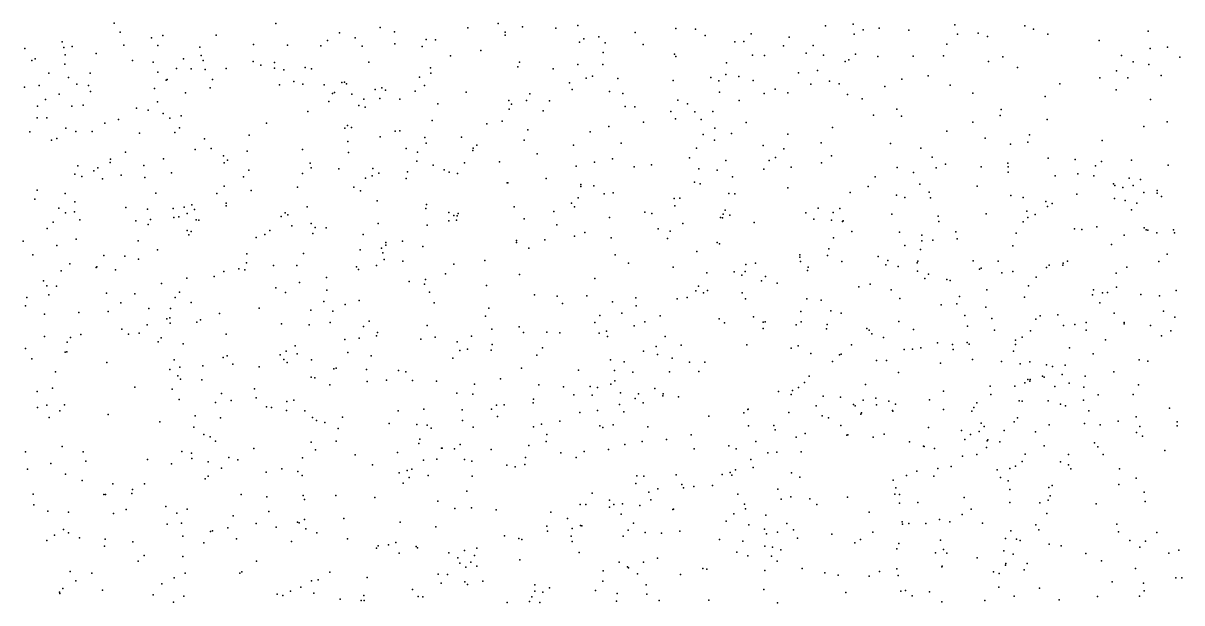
# Model space of a CAD drawing. Extents: x 2 to 99999, y 0 to 49999.
# Drawn here: x 50028 to 62494, y 18764 to 25000 of the extents above; entities that cross this region are included whole.
import ezdxf

# ---------------------------------------------------------------- set-up
doc = ezdxf.new("R2010")
doc.units = 0
doc.header["$MEASUREMENT"] = 0
doc.layers.add('points', color=50, linetype='Continuous')

msp = doc.modelspace()

# ---------------------------------------------------------------- linework, layer by layer
at = {"layer": 'points', "color": 3}
for p in [(51006, 25000, 9), (52746, 24995, 36), (53868, 24953, 82), (54812, 24950, 58), (55139, 24996, 47), (55399, 24962, 88), (55758, 24945, 84), (55997, 24974, 34), (57051, 24942, 17), (57263, 24937, 25), (58660, 24973, 1), (58959, 24990, 82), (59238, 24945, 80), (60050, 24982, 40), (60805, 24972, 84), (60898, 24934, 29), (51070, 24902, 85), (51407, 24843, 6), (51529, 24869, 80), (52103, 24871, 59), (53301, 24815, 71), (53432, 24895, 26), (53601, 24843, 58), (54023, 24906, 23), (54365, 24824, 44), (54463, 24822, 31), (55215, 24902, 36), (55215, 24872, 24), (56061, 24830, 95), (56221, 24854, 43), (56614, 24901, 44), (57367, 24867, 29), (57862, 24886, 68), (58268, 24851, 49), (58970, 24880, 67), (59066, 24929, 90), (59556, 24926, 73), (60080, 24880, 12), (60302, 24892, 21), (60402, 24858, 81), (61051, 24881, 17), (61605, 24814, 65), (62131, 24915, 34), (50047, 24727, 5), (50447, 24800, 7), (50464, 24740, 2), (50556, 24750, 63), (51110, 24764, 21), (51476, 24758, 78), (51929, 24743, 3), (52507, 24771, 17), (52872, 24765, 68), (53231, 24756, 46), (53675, 24754, 88), (54026, 24776, 48), (54319, 24749, 85), (54953, 24705, 8), (56014, 24797, 68), (56269, 24686, 7), (56291, 24788, 61), (56700, 24771, 53), (57683, 24800, 78), (57782, 24801, 48), (58209, 24756, 23), (58529, 24759, 6), (59967, 24775, 47), (62152, 24729, 68), (62341, 24741, 64), (50120, 24600, 40), (50155, 24615, 7), (50476, 24560, 73), (50479, 24661, 90), (50813, 24674, 46), (51204, 24598, 68), (51425, 24579, 39), (51751, 24617, 84), (51942, 24653, 47), (51964, 24598, 72), (52503, 24587, 99), (52732, 24576, 95), (53745, 24580, 83), (54627, 24648, 67), (55367, 24580, 27), (57037, 24665, 71), (57049, 24643, 32), (57595, 24574, 32), (57874, 24657, 75), (58003, 24653, 15), (58453, 24676, 23), (58640, 24657, 42), (58871, 24588, 27), (58911, 24607, 16), (58981, 24665, 76), (59222, 24640, 76), (59603, 24646, 86), (59931, 24647, 33), (60412, 24587, 4), (60568, 24637, 1), (61844, 24651, 19), (61970, 24584, 73), (62472, 24636, 73), (50305, 24462, 41), (50747, 24461, 42), (51478, 24473, 56), (51678, 24513, 85), (51835, 24508, 24), (51985, 24503, 55), (52210, 24512, 70), (52586, 24549, 42), (52731, 24515, 97), (52831, 24499, 67), (53062, 24523, 85), (53130, 24509, 87), (54411, 24520, 37), (54415, 24463, 14), (55349, 24531, 48), (55729, 24508, 22), (55995, 24557, 85), (56264, 24556, 39), (57587, 24449, 65), (58368, 24467, 96), (58575, 24492, 27), (60725, 24524, 5), (61790, 24488, 16), (62137, 24555, 94), (62270, 24437, 57), (50042, 24311, 89), (50200, 24331, 69), (50515, 24417, 59), (50605, 24342, 95), (50732, 24329, 64), (51567, 24388, 37), (51576, 24395, 34), (52064, 24394, 83), (52786, 24338, 0), (52939, 24371, 8), (53035, 24342, 27), (53266, 24337, 39), (53458, 24362, 32), (53484, 24365, 44), (53506, 24348, 51), (54291, 24420, 55), (54346, 24331, 56), (55906, 24358, 0), (56084, 24410, 58), (56152, 24430, 23), (56425, 24405, 1), (57022, 24382, 45), (57427, 24416, 97), (57511, 24380, 43), (57727, 24426, 11), (57882, 24382, 92), (58502, 24345, 20), (58703, 24376, 48), (58807, 24347, 17), (59297, 24319, 13), (59483, 24398, 5), (59766, 24432, 61), (60003, 24333, 35), (61182, 24349, 70), (61612, 24411, 40), (61913, 24413, 99), (50415, 24237, 33), (50752, 24265, 28), (51439, 24298, 82), (51775, 24250, 95), (52040, 24306, 24), (53356, 24244, 77), (53376, 24253, 8), (53564, 24236, 52), (53814, 24287, 30), (53864, 24191, 32), (53887, 24304, 31), (53926, 24280, 3), (54246, 24270, 95), (54795, 24256, 42), (55479, 24241, 52), (55933, 24285, 90), (56335, 24265, 23), (56478, 24245, 40), (57518, 24256, 29), (58001, 24242, 97), (58118, 24291, 46), (58255, 24250, 93), (58896, 24233, 52), (59053, 24186, 99), (60246, 24248, 47), (61022, 24212, 27), (61789, 24282, 78), (50181, 24106, 35), (50267, 24179, 45), (50550, 24108, 52), (50672, 24117, 27), (51246, 24084, 95), (51374, 24065, 13), (51474, 24152, 71), (53315, 24157, 17), (53638, 24113, 11), (53693, 24183, 7), (53707, 24097, 73), (54079, 24181, 26), (54490, 24131, 10), (55253, 24167, 37), (55255, 24075, 9), (55281, 24130, 2), (55444, 24169, 83), (55690, 24165, 5), (56505, 24102, 88), (56609, 24099, 64), (57071, 24172, 36), (57174, 24133, 49), (57732, 24168, 77), (59427, 24074, 42), (60550, 24072, 4), (62155, 24178, 11), (50180, 23981, 11), (50281, 23983, 6), (51053, 23965, 85), (51535, 24029, 87), (51604, 23977, 20), (51728, 24002, 97), (53090, 24049, 62), (54427, 23953, 2), (55181, 23947, 4), (55622, 24058, 58), (56995, 24048, 100), (57045, 23972, 15), (57255, 24047, 74), (57322, 23963, 75), (57449, 24049, 7), (59177, 24009, 65), (59477, 24000, 73), (60246, 23936, 22), (60540, 24007, 51), (61046, 23962, 100), (62337, 23940, 51), (50099, 23830, 37), (50488, 23870, 8), (50596, 23833, 90), (50771, 23835, 14), (50908, 23926, 16), (51279, 23815, 22), (51658, 23825, 49), (51711, 23875, 86), (52644, 23924, 1), (53487, 23871, 47), (53516, 23899, 52), (53559, 23876, 100), (54029, 23837, 29), (54081, 23842, 93), (55017, 23918, 10), (55458, 23854, 59), (56127, 23832, 73), (56330, 23888, 30), (56703, 23934, 55), (57469, 23872, 6), (57648, 23812, 36), (57808, 23930, 83), (58737, 23878, 69), (59967, 23839, 17), (62084, 23890, 90), (50331, 23742, 57), (50391, 23760, 75), (51979, 23754, 79), (52459, 23795, 30), (53520, 23727, 54), (53870, 23779, 26), (54351, 23769, 9), (54365, 23708, 24), (54742, 23773, 47), (54909, 23687, 9), (55418, 23741, 54), (55948, 23686, 99), (56463, 23708, 56), (57343, 23802, 41), (57466, 23740, 29), (58255, 23806, 16), (58615, 23713, 83), (59358, 23707, 91), (60379, 23763, 39), (60651, 23699, 92), (60837, 23720, 2), (60856, 23797, 7), (61636, 23736, 93), (51127, 23614, 86), (51880, 23640, 32), (52051, 23653, 13), (52183, 23574, 82), (52437, 23624, 93), (53032, 23640, 50), (53528, 23607, 72), (54149, 23652, 85), (54269, 23611, 30), (54865, 23631, 84), (54869, 23657, 30), (55559, 23594, 52), (57272, 23656, 19), (57989, 23685, 56), (58212, 23649, 42), (58725, 23574, 13), (59685, 23656, 14), (50615, 23467, 62), (50831, 23443, 2), (50962, 23500, 21), (50969, 23538, 79), (51327, 23468, 49), (51538, 23540, 55), (52190, 23499, 48), (52226, 23528, 33), (53115, 23495, 75), (53127, 23442, 77), (53790, 23438, 31), (54262, 23515, 38), (54438, 23471, 47), (54776, 23499, 67), (55152, 23510, 37), (55977, 23463, 37), (56173, 23506, 12), (56370, 23539, 49), (56601, 23453, 5), (56787, 23477, 83), (57197, 23552, 54), (57586, 23522, 86), (58054, 23523, 67), (58121, 23554, 63), (58289, 23452, 30), (58617, 23497, 77), (59430, 23447, 29), (59806, 23558, 84), (59849, 23442, 28), (59952, 23482, 80), (60334, 23456, 68), (60622, 23494, 77), (60626, 23456, 34), (61055, 23548, 100), (61347, 23534, 73), (61566, 23464, 61), (61631, 23512, 21), (61953, 23527, 81), (62347, 23474, 7), (50584, 23377, 12), (50658, 23351, 93), (50789, 23412, 30), (50881, 23324, 88), (51082, 23366, 1), (51337, 23339, 24), (51622, 23391, 64), (52398, 23347, 10), (52456, 23419, 99), (53032, 23384, 34), (53425, 23432, 46), (53710, 23331, 14), (53783, 23358, 15), (53855, 23385, 16), (54150, 23328, 8), (54163, 23402, 66), (54557, 23421, 63), (54610, 23398, 68), (54701, 23383, 60), (55655, 23329, 42), (57298, 23432, 91), (57495, 23419, 87), (57659, 23347, 26), (57996, 23430, 57), (59193, 23347, 34), (59608, 23394, 99), (60624, 23398, 35), (61130, 23356, 79), (61375, 23379, 62), (61547, 23359, 6), (61926, 23333, 75), (62050, 23317, 90), (50179, 23204, 100), (52191, 23245, 1), (52479, 23201, 99), (52978, 23234, 8), (53587, 23237, 30), (53658, 23197, 85), (55236, 23283, 71), (55244, 23281, 58), (56026, 23242, 29), (56027, 23263, 42), (56166, 23250, 9), (57252, 23289, 33), (57310, 23270, 3), (58254, 23227, 89), (59119, 23242, 92), (59676, 23267, 46), (60293, 23247, 12), (61760, 23271, 43), (61774, 23252, 44), (61860, 23232, 74), (61971, 23252, 15), (62227, 23201, 74), (50154, 23108, 9), (50478, 23168, 95), (50584, 23078, 74), (51454, 23170, 46), (52110, 23167, 76), (52212, 23064, 78), (53838, 23090, 60), (55927, 23063, 63), (56000, 23120, 96), (56280, 23165, 45), (56377, 23175, 18), (57031, 23114, 63), (57094, 23117, 15), (57619, 23167, 92), (57683, 23165, 38), (58925, 23178, 90), (59424, 23151, 27), (59512, 23125, 4), (59775, 23181, 26), (59788, 23121, 35), (60655, 23147, 36), (60785, 23123, 25), (61030, 23080, 65), (61363, 23161, 85), (61768, 23114, 64), (61884, 23094, 24), (62010, 23064, 15), (62085, 23179, 97), (62229, 23172, 1), (62276, 23134, 65), (50411, 23011, 27), (50483, 22961, 33), (50580, 22969, 92), (51131, 23017, 55), (51367, 23000, 59), (51642, 23007, 92), (51759, 23021, 48), (51793, 22954, 48), (51841, 23047, 87), (51870, 22997, 43), (52210, 23034, 19), (52847, 22960, 50), (53082, 23024, 42), (54359, 23005, 68), (54366, 23051, 46), (54607, 22962, 97), (54708, 22951, 100), (55310, 23024, 85), (55736, 22974, 97), (55961, 23024, 24), (56715, 22966, 29), (56792, 22951, 79), (57040, 23035, 24), (57560, 22947, 40), (57581, 22987, 40), (58448, 22961, 15), (58582, 23009, 23), (58743, 22965, 37), (58815, 23006, 14), (59372, 22946, 59), (60388, 22950, 36), (60827, 22976, 85), (60915, 22941, 64), (61049, 23027, 57), (61097, 23059, 6), (61951, 22991, 30), (50352, 22860, 48), (50636, 22885, 53), (51239, 22872, 98), (51371, 22834, 37), (51397, 22888, 30), (51650, 22911, 11), (51704, 22918, 56), (51888, 22884, 15), (51919, 22879, 47), (52803, 22922, 94), (52877, 22937, 40), (52920, 22821, 43), (53126, 22844, 13), (53848, 22846, 99), (54375, 22827, 8), (54609, 22872, 9), (54663, 22930, 83), (54691, 22879, 35), (54698, 22928, 95), (55418, 22896, 93), (55769, 22829, 95), (56337, 22911, 49), (57125, 22845, 91), (57531, 22909, 11), (57553, 22906, 60), (57631, 22933, 21), (57893, 22857, 25), (58536, 22893, 40), (58725, 22881, 49), (58843, 22865, 99), (58851, 22872, 64), (59871, 22924, 6), (59878, 22866, 34), (60787, 22864, 11), (60838, 22908, 39), (50287, 22790, 82), (51791, 22769, 43), (51810, 22724, 40), (51834, 22760, 65), (52535, 22694, 18), (52627, 22728, 99), (52682, 22770, 99), (53143, 22738, 11), (53170, 22803, 63), (53287, 22798, 96), (53685, 22725, 5), (55958, 22710, 84), (56072, 22748, 74), (56355, 22689, 53), (56859, 22787, 68), (56988, 22761, 14), (58745, 22691, 63), (58945, 22758, 75), (59457, 22750, 95), (59697, 22718, 4), (60061, 22756, 57), (60711, 22741, 90), (61338, 22788, 21), (61418, 22782, 53), (61579, 22809, 54), (61873, 22719, 71), (62089, 22797, 59), (62110, 22778, 75), (62129, 22774, 58), (62225, 22743, 10), (62404, 22777, 23), (62414, 22743, 71), (50028, 22655, 16), (50390, 22608, 3), (50599, 22678, 95), (51266, 22659, 95), (53883, 22580, 28), (53928, 22639, 65), (53929, 22612, 30), (54108, 22656, 37), (54326, 22598, 34), (55335, 22641, 13), (55336, 22661, 76), (55469, 22578, 94), (55639, 22670, 24), (56961, 22685, 30), (57493, 22639, 5), (57518, 22627, 13), (58695, 22573, 34), (59512, 22609, 20), (59683, 22566, 96), (59697, 22658, 79), (59816, 22665, 31), (60076, 22681, 83), (60676, 22603, 25), (61736, 22618, 34), (50130, 22507, 71), (50896, 22502, 92), (51123, 22495, 66), (51270, 22463, 68), (51474, 22562, 11), (52434, 22520, 2), (53045, 22523, 88), (53653, 22560, 12), (53897, 22529, 62), (53911, 22459, 91), (54112, 22440, 46), (54995, 22448, 22), (56397, 22508, 45), (57274, 22545, 54), (58384, 22483, 2), (58385, 22507, 40), (58683, 22499, 40), (59228, 22489, 26), (59332, 22448, 49), (59655, 22440, 89), (60250, 22444, 32), (61262, 22440, 59), (62337, 22516, 59), (50436, 22335, 73), (50530, 22410, 27), (50814, 22370, 73), (50819, 22379, 84), (51020, 22345, 48), (52187, 22329, 52), (52348, 22358, 100), (52411, 22345, 64), (52432, 22422, 62), (52720, 22392, 69), (52971, 22394, 32), (53614, 22377, 9), (53636, 22350, 35), (53830, 22394, 10), (54662, 22408, 93), (56539, 22417, 52), (57022, 22374, 22), (57384, 22316, 56), (57676, 22325, 30), (57797, 22330, 34), (57804, 22404, 70), (57908, 22418, 83), (58391, 22436, 98), (58467, 22338, 22), (58475, 22375, 61), (58835, 22435, 46), (59309, 22401, 69), (59441, 22381, 21), (59645, 22420, 89), (59651, 22331, 83), (60317, 22355, 69), (60334, 22366, 55), (60516, 22438, 95), (60677, 22327, 27), (61036, 22370, 28), (61066, 22398, 97), (61214, 22395, 88), (61217, 22417, 89), (61902, 22375, 35), (62246, 22435, 1), (50248, 22227, 24), (51517, 22200, 31), (51789, 22257, 35), (52082, 22273, 53), (53000, 22212, 56), (53290, 22265, 18), (54182, 22221, 5), (54345, 22191, 77), (54357, 22243, 18), (54571, 22304, 77), (55368, 22295, 93), (56178, 22253, 49), (57761, 22290, 54), (57972, 22227, 16), (58014, 22274, 96), (58140, 22204, 19), (59139, 22192, 18), (59730, 22255, 62), (59769, 22301, 58), (59964, 22242, 86), (60003, 22233, 28), (60556, 22313, 92), (60928, 22269, 62), (61786, 22309, 3), (50281, 22175, 9), (50305, 22077, 77), (50388, 22171, 71), (50925, 22097, 66), (51230, 22089, 29), (51709, 22105, 34), (52746, 22153, 72), (52851, 22101, 22), (53294, 22127, 65), (54401, 22106, 57), (55013, 22179, 12), (55530, 22078, 42), (56093, 22067, 63), (57265, 22120, 76), (57293, 22170, 85), (57349, 22099, 18), (57390, 22123, 42), (57764, 22099, 66), (59019, 22163, 12), (59365, 22132, 91), (60396, 22133, 0), (60843, 22173, 91), (61532, 22079, 63), (61542, 22133, 39), (61640, 22098, 99), (61695, 22104, 81), (61791, 22160, 97), (62051, 22081, 49), (62253, 22067, 25), (62433, 22123, 97), (50053, 21960, 87), (50067, 22049, 36), (51078, 21990, 48), (51663, 22048, 41), (51836, 21996, 22), (53262, 22007, 87), (53493, 21974, 83), (53642, 22015, 23), (54450, 21992, 94), (55772, 22062, 43), (55829, 21986, 59), (56369, 22002, 31), (56618, 22045, 24), (56623, 21959, 66), (57064, 22035, 76), (57171, 22049, 82), (57799, 22034, 79), (58460, 22033, 59), (58612, 22019, 37), (59461, 22038, 84), (59905, 21971, 88), (60073, 21980, 58), (60103, 22058, 12), (60384, 21944, 94), (60802, 22051, 86), (61611, 21991, 71), (50257, 21868, 23), (50628, 21889, 56), (50942, 21899, 7), (51380, 21929, 78), (51572, 21818, 64), (51605, 21829, 31), (51612, 21930, 21), (52141, 21877, 55), (52568, 21933, 43), (53122, 21913, 69), (53358, 21902, 1), (55003, 21847, 32), (55039, 21935, 95), (56231, 21854, 56), (56467, 21882, 51), (56882, 21851, 83), (57516, 21819, 2), (57885, 21841, 46), (58393, 21899, 68), (58718, 21907, 47), (58829, 21879, 46), (60158, 21855, 95), (60449, 21823, 12), (60971, 21850, 99), (61159, 21861, 1), (61767, 21881, 34), (62297, 21903, 43), (62418, 21839, 46), (51088, 21710, 66), (51363, 21755, 18), (51609, 21774, 22), (51897, 21782, 62), (51936, 21808, 27), (52806, 21767, 79), (53105, 21755, 76), (53329, 21781, 69), (53690, 21737, 16), (53749, 21793, 95), (54375, 21749, 63), (55070, 21707, 70), (55364, 21735, 59), (56179, 21779, 53), (56602, 21745, 80), (56715, 21788, 36), (57573, 21775, 59), (57989, 21717, 47), (57991, 21782, 5), (58012, 21787, 29), (58344, 21755, 53), (58400, 21786, 86), (58672, 21712, 79), (58678, 21757, 38), (59105, 21717, 18), (59129, 21699, 26), (59448, 21792, 26), (59606, 21704, 65), (60189, 21741, 77), (60479, 21696, 5), (60923, 21815, 87), (61222, 21748, 98), (61342, 21757, 16), (61465, 21779, 71), (61466, 21697, 76), (61873, 21767, 52), (61875, 21780, 3), (62157, 21746, 98), (50256, 21630, 77), (50502, 21568, 7), (50536, 21619, 22), (50648, 21650, 85), (51160, 21656, 42), (51275, 21664, 74), (51479, 21573, 81), (51511, 21615, 33), (52212, 21654, 10), (53490, 21597, 11), (53644, 21613, 23), (53829, 21636, 97), (53841, 21674, 30), (54305, 21601, 2), (54461, 21623, 47), (54697, 21572, 28), (54852, 21632, 64), (55409, 21673, 4), (55661, 21676, 7), (55800, 21670, 15), (56226, 21665, 48), (56305, 21687, 17), (56314, 21628, 30), (56934, 21628, 57), (59159, 21657, 17), (59285, 21619, 57), (60705, 21591, 78), (60777, 21623, 75), (60866, 21691, 94), (61672, 21595, 30), (62274, 21637, 59), (62375, 21689, 1), (50053, 21502, 86), (50478, 21461, 31), (50496, 21463, 66), (51748, 21552, 60), (52859, 21470, 29), (52954, 21528, 41), (52977, 21444, 87), (53519, 21458, 71), (54727, 21479, 51), (54810, 21492, 42), (55062, 21483, 25), (55073, 21542, 75), (55616, 21507, 47), (56701, 21470, 19), (56837, 21521, 91), (57108, 21535, 89), (57812, 21541, 82), (58291, 21503, 16), (58365, 21529, 48), (58503, 21446, 21), (58941, 21540, 18), (59508, 21490, 45), (59597, 21493, 21), (59685, 21509, 29), (59865, 21560, 67), (60026, 21543, 71), (60034, 21490, 18), (60186, 21563, 41), (60207, 21548, 70), (60681, 21472, 52), (60703, 21545, 32), (61285, 21509, 50), (61540, 21444, 20), (50122, 21390, 71), (50929, 21350, 37), (51652, 21380, 31), (52180, 21403, 54), (52222, 21420, 78), (52283, 21333, 21), (52794, 21433, 74), (52831, 21382, 0), (52867, 21348, 14), (53130, 21377, 93), (53771, 21422, 1), (54650, 21398, 85), (55554, 21427, 62), (56348, 21379, 63), (56495, 21358, 22), (56852, 21435, 31), (57009, 21395, 8), (57196, 21354, 29), (57360, 21352, 27), (58737, 21359, 98), (58809, 21433, 57), (58829, 21440, 49), (59208, 21372, 32), (59317, 21370, 89), (59897, 21343, 14), (60242, 21383, 27), (60555, 21359, 51), (60755, 21335, 74), (60860, 21358, 49), (61039, 21324, 73), (61238, 21320, 34), (62035, 21379, 96), (62127, 21364, 80), (50374, 21251, 100), (51606, 21276, 5), (51692, 21205, 100), (51712, 21300, 56), (51960, 21313, 35), (52567, 21303, 31), (53126, 21193, 1), (53371, 21280, 74), (53396, 21290, 38), (53721, 21276, 32), (54067, 21263, 99), (54144, 21249, 96), (55391, 21287, 74), (56002, 21268, 67), (56389, 21262, 73), (56586, 21245, 20), (56981, 21251, 29), (57296, 21253, 15), (58485, 21203, 70), (59447, 21241, 10), (60994, 21203, 14), (61103, 21308, 99), (61207, 21220, 46), (61453, 21202, 38), (61764, 21248, 40), (50345, 21072, 54), (51230, 21084, 57), (51722, 21169, 14), (51951, 21163, 4), (53166, 21186, 63), (53328, 21111, 39), (53728, 21145, 13), (53936, 21159, 14), (54215, 21155, 6), (54476, 21150, 30), (54885, 21117, 57), (55164, 21175, 14), (55577, 21109, 37), (55841, 21087, 91), (56127, 21093, 72), (56208, 21080, 14), (56351, 21117, 35), (56393, 21153, 11), (56824, 21070, 3), (58369, 21082, 70), (58433, 21134, 37), (59092, 21112, 66), (60431, 21094, 31), (60697, 21096, 72), (60804, 21132, 14), (60837, 21167, 54), (60858, 21150, 67), (60862, 21165, 86), (61011, 21191, 42), (61128, 21091, 94), (61281, 21127, 45), (61441, 21084, 34), (62027, 21108, 92), (50179, 21039, 33), (51632, 21063, 59), (51706, 20950, 22), (52162, 21015, 88), (52517, 21066, 28), (52536, 20970, 36), (54692, 21018, 38), (54866, 21009, 38), (55518, 20956, 37), (55952, 21002, 64), (56149, 20998, 76), (56454, 21023, 94), (56614, 20961, 85), (56648, 21012, 14), (56910, 20991, 42), (56912, 21014, 50), (57079, 20982, 64), (58154, 21037, 2), (58292, 21005, 83), (58305, 21047, 36), (58636, 20989, 18), (58820, 20975, 53), (59200, 20965, 7), (59778, 20949, 20), (59928, 21040, 99), (60439, 21004, 12), (61436, 20944, 96), (61595, 21002, 30), (61970, 21005, 18), (50183, 20866, 76), (50283, 20892, 55), (50423, 20831, 18), (50471, 20896, 2), (52098, 20918, 24), (52264, 20942, 51), (52644, 20872, 55), (52699, 20866, 10), (52862, 20835, 16), (52864, 20929, 21), (52938, 20943, 13), (53059, 20829, 65), (54061, 20828, 90), (54339, 20848, 81), (54750, 20841, 35), (55067, 20847, 67), (55122, 20891, 24), (55203, 20895, 79), (55515, 20914, 67), (56207, 20833, 3), (56443, 20897, 59), (56489, 20818, 28), (56698, 20917, 62), (57826, 20843, 1), (57829, 20849, 58), (58561, 20882, 82), (58962, 20898, 58), (58979, 20885, 10), (59067, 20943, 3), (59209, 20894, 94), (59340, 20934, 36), (59382, 20834, 58), (59383, 20825, 33), (59414, 20900, 83), (59931, 20844, 15), (60233, 20827, 8), (60255, 20867, 62), (60288, 20917, 89), (60743, 20938, 66), (60775, 20933, 69), (61056, 20939, 60), (61189, 20902, 3), (61241, 20882, 69), (61495, 20829, 43), (62360, 20857, 4), (50306, 20759, 5), (50942, 20790, 26), (51499, 20710, 56), (51877, 20775, 16), (52151, 20755, 62), (53140, 20759, 4), (53183, 20727, 23), (53275, 20703, 56), (53464, 20760, 37), (53964, 20695, 83), (54756, 20726, 69), (55131, 20769, 30), (55801, 20717, 89), (56018, 20813, 6), (57404, 20773, 92), (57783, 20807, 2), (58266, 20810, 96), (58625, 20776, 90), (58691, 20756, 64), (59041, 20794, 66), (59049, 20809, 20), (60336, 20697, 38), (60690, 20712, 58), (60726, 20754, 2), (61445, 20694, 29), (61810, 20719, 45), (62002, 20764, 37), (62443, 20710, 88), (51865, 20655, 6), (51972, 20574, 18), (53416, 20640, 67), (54262, 20681, 91), (54373, 20676, 28), (54416, 20645, 55), (54870, 20654, 67), (55520, 20658, 40), (55604, 20685, 44), (55661, 20576, 86), (56231, 20669, 54), (56266, 20650, 64), (56377, 20679, 70), (56750, 20656, 18), (57215, 20573, 98), (57832, 20670, 15), (58103, 20672, 97), (58117, 20626, 75), (58443, 20587, 73), (58825, 20672, 99), (58901, 20572, 14), (59293, 20578, 61), (59767, 20651, 62), (60123, 20617, 64), (60219, 20575, 25), (60314, 20607, 97), (60366, 20662, 43), (60582, 20618, 49), (60920, 20603, 14), (61068, 20679, 79), (61616, 20679, 15), (62007, 20595, 84), (62041, 20660, 4), (62443, 20668, 7), (50447, 20446, 4), (52040, 20549, 52), (52096, 20503, 90), (53126, 20493, 88), (53395, 20503, 11), (54283, 20480, 62), (54296, 20524, 74), (54728, 20468, 71), (55467, 20455, 24), (55656, 20500, 63), (56500, 20468, 7), (56688, 20501, 33), (56950, 20522, 7), (57619, 20452, 27), (57909, 20500, 64), (58343, 20548, 29), (58890, 20568, 14), (59173, 20548, 2), (59565, 20497, 44), (59714, 20448, 40), (59721, 20445, 33), (60159, 20521, 33), (60400, 20506, 62), (60407, 20518, 77), (60537, 20497, 41), (61013, 20453, 83), (61553, 20485, 39), (62069, 20558, 67), (50053, 20388, 92), (50674, 20389, 98), (51736, 20394, 33), (51837, 20373, 36), (52239, 20326, 59), (52511, 20426, 40), (53034, 20323, 27), (53173, 20409, 79), (53599, 20358, 66), (54056, 20380, 69), (54529, 20427, 36), (54534, 20428, 50), (54668, 20422, 25), (55062, 20413, 85), (55433, 20327, 9), (55813, 20379, 88), (55979, 20329, 51), (56063, 20393, 100), (56326, 20412, 9), (57246, 20422, 23), (57698, 20422, 98), (58040, 20379, 16), (58135, 20384, 78), (58397, 20390, 62), (59832, 20425, 74), (60134, 20341, 23), (60288, 20360, 72), (60393, 20434, 64), (60807, 20364, 75), (61275, 20361, 14), (61590, 20443, 0), (61648, 20360, 70), (62312, 20404, 16), (50073, 20202, 93), (50327, 20263, 82), (50702, 20288, 75), (51366, 20307, 23), (51623, 20259, 65), (51842, 20316, 84), (52019, 20281, 80), (52162, 20213, 42), (52338, 20303, 29), (52811, 20204, 74), (53785, 20247, 47), (54209, 20201, 95), (54335, 20298, 49), (54477, 20309, 25), (54776, 20305, 20), (54855, 20288, 45), (55231, 20246, 58), (55320, 20227, 26), (55426, 20253, 37), (57857, 20305, 80), (57882, 20221, 37), (59870, 20210, 27), (60013, 20232, 97), (60506, 20195, 59), (60642, 20211, 52), (60706, 20235, 33), (60777, 20283, 55), (61190, 20282, 78), (61274, 20250, 100), (61298, 20207, 71), (61823, 20204, 69), (50482, 20150, 21), (50664, 20080, 8), (51985, 20098, 48), (52019, 20127, 71), (52641, 20170, 20), (52984, 20177, 56), (53028, 20135, 62), (54074, 20162, 93), (54159, 20189, 7), (54180, 20112, 12), (54384, 20134, 55), (54858, 20126, 33), (56631, 20132, 16), (56705, 20126, 88), (57053, 20140, 72), (57547, 20145, 21), (57635, 20167, 11), (57652, 20139, 2), (57693, 20194, 32), (58296, 20164, 83), (58384, 20116, 92), (59388, 20083, 39), (59530, 20135, 75), (59644, 20182, 97), (59826, 20127, 22), (60544, 20112, 0), (60625, 20075, 23), (62001, 20107, 25), (50994, 20046, 92), (51203, 19982, 74), (51334, 20043, 9), (54115, 20051, 47), (54802, 19964, 42), (56618, 20048, 92), (56759, 19955, 33), (56855, 19989, 93), (57113, 20036, 69), (57131, 20001, 46), (57243, 20015, 82), (57443, 20027, 5), (58147, 19987, 78), (59418, 20001, 34), (60642, 19983, 46), (61062, 20006, 25), (61098, 20025, 30), (61815, 20037, 14), (62087, 19955, 25), (50135, 19932, 45), (50894, 19931, 15), (50914, 19929, 65), (51197, 19942, 98), (52374, 19930, 65), (52649, 19903, 37), (53039, 19920, 28), (53053, 19876, 87), (53393, 19918, 69), (53812, 19897, 54), (54488, 19857, 56), (56020, 19823, 8), (56080, 19821, 82), (56150, 19944, 20), (56335, 19870, 77), (56383, 19821, 23), (56475, 19830, 51), (56782, 19872, 85), (57716, 19933, 24), (57788, 19826, 75), (58182, 19880, 55), (58287, 19903, 61), (58492, 19883, 62), (58566, 19823, 43), (58897, 19902, 21), (59407, 19932, 33), (59456, 19928, 20), (59457, 19836, 50), (59655, 19843, 87), (60153, 19896, 37), (60645, 19844, 69), (60966, 19840, 13), (61055, 19868, 88), (61076, 19916, 8), (61571, 19829, 10), (62100, 19853, 89), (50143, 19819, 92), (50294, 19749, 3), (50517, 19739, 37), (50999, 19726, 27), (51137, 19767, 55), (51562, 19800, 83), (51680, 19730, 41), (51793, 19771, 68), (52288, 19700, 3), (52671, 19745, 28), (54672, 19778, 46), (54851, 19786, 50), (55118, 19763, 42), (55706, 19741, 59), (56335, 19793, 98), (56463, 19718, 51), (56662, 19811, 26), (57019, 19769, 56), (57024, 19771, 96), (57672, 19721, 51), (57801, 19774, 42), (58019, 19708, 7), (59131, 19739, 38), (60131, 19716, 97), (60226, 19771, 40), (61041, 19725, 62), (51576, 19612, 54), (51732, 19622, 14), (52231, 19572, 79), (52533, 19618, 43), (52749, 19580, 64), (52981, 19631, 6), (52998, 19625, 92), (53056, 19662, 77), (53478, 19672, 83), (54083, 19633, 52), (54468, 19582, 58), (55663, 19588, 39), (55885, 19672, 21), (56024, 19597, 29), (56040, 19594, 16), (56594, 19621, 30), (57590, 19642, 19), (57835, 19603, 81), (58244, 19618, 53), (59486, 19634, 15), (59488, 19609, 39), (59557, 19618, 91), (59741, 19618, 49), (59887, 19661, 42), (59997, 19636, 36), (60348, 19621, 39), (60923, 19605, 41), (61793, 19610, 92), (50363, 19493, 33), (50461, 19554, 97), (50516, 19519, 12), (50634, 19464, 99), (50910, 19448, 43), (51745, 19481, 81), (52044, 19530, 40), (52064, 19537, 87), (52323, 19453, 40), (53068, 19559, 19), (53186, 19519, 72), (53518, 19454, 98), (55208, 19486, 77), (55361, 19457, 66), (55670, 19535, 53), (55925, 19481, 70), (55934, 19564, 59), (56482, 19480, 68), (56537, 19545, 28), (56720, 19522, 77), (56896, 19513, 69), (57093, 19534, 29), (58002, 19557, 77), (58026, 19508, 93), (58145, 19526, 32), (58316, 19549, 29), (58360, 19459, 91), (58727, 19502, 67), (59169, 19525, 22), (60595, 19456, 93), (60655, 19538, 21), (60714, 19449, 84), (60956, 19551, 68), (61813, 19529, 90), (62224, 19521, 38), (50282, 19436, 1), (50904, 19373, 86), (51209, 19419, 49), (51972, 19409, 72), (52914, 19425, 65), (53829, 19354, 4), (53846, 19377, 32), (53959, 19388, 73), (54036, 19415, 5), (54255, 19370, 39), (54271, 19357, 51), (54777, 19327, 91), (54910, 19353, 1), (55393, 19446, 69), (55934, 19425, 83), (57520, 19445, 31), (57770, 19428, 53), (58008, 19375, 53), (58090, 19363, 80), (58179, 19333, 19), (58974, 19410, 73), (59035, 19446, 75), (59427, 19345, 57), (59450, 19403, 79), (59896, 19438, 60), (59930, 19339, 35), (60579, 19324, 44), (60755, 19435, 83), (61068, 19396, 75), (61196, 19378, 1), (61933, 19435, 49), (62042, 19364, 85), (62102, 19426, 59), (62460, 19330, 95), (51264, 19213, 88), (51330, 19273, 91), (51744, 19262, 53), (52538, 19211, 57), (54073, 19299, 39), (54607, 19302, 55), (54704, 19247, 32), (54845, 19203, 75), (54883, 19275, 17), (55370, 19227, 11), (56008, 19307, 76), (56440, 19200, 16), (56703, 19202, 66), (56852, 19244, 67), (57705, 19308, 68), (57824, 19270, 66), (58079, 19265, 86), (58140, 19213, 82), (59842, 19301, 1), (59966, 19299, 86), (60292, 19249, 50), (60679, 19287, 75), (61460, 19295, 25), (61629, 19216, 44), (62355, 19298, 50), (50532, 19100, 42), (50768, 19084, 72), (51772, 19085, 27), (52358, 19084, 11), (52380, 19096, 94), (53327, 19093, 5), (54725, 19192, 24), (54792, 19148, 92), (54908, 19160, 83), (56269, 19107, 45), (56529, 19151, 48), (56541, 19141, 4), (56637, 19076, 97), (57339, 19132, 44), (57383, 19125, 17), (58008, 19113, 79), (58410, 19135, 94), (58653, 19086, 36), (59241, 19103, 32), (59428, 19129, 64), (59913, 19152, 77), (59917, 19157, 7), (60468, 19098, 51), (60528, 19081, 79), (60597, 19170, 42), (60600, 19187, 8), (60799, 19120, 53), (60829, 19186, 94), (61994, 19133, 83), (50596, 19001, 57), (51520, 18969, 38), (51654, 19032, 88), (53130, 19002, 83), (53202, 19011, 40), (53729, 19036, 60), (54491, 19073, 68), (54526, 18976, 83), (54594, 19069, 53), (54780, 18991, 77), (54810, 18961, 40), (54973, 18998, 52), (55532, 18957, 5), (56263, 18996, 71), (56732, 18957, 26), (57100, 19069, 77), (58795, 19062, 33), (59131, 19052, 99), (59441, 19057, 82), (61745, 18990, 59), (62083, 18976, 97), (62431, 19034, 37), (62494, 19034, 63), (50418, 18880, 7), (50421, 18864, 50), (50455, 18919, 89), (50881, 18902, 23), (51425, 18850, 74), (51755, 18837, 44), (52760, 18856, 49), (52821, 18844, 15), (52904, 18891, 55), (53015, 18934, 14), (53156, 18868, 53), (53693, 18844, 19), (54218, 18907, 61), (54278, 18832, 71), (54329, 18828, 82), (55501, 18828, 66), (55533, 18890, 45), (55618, 18879, 26), (55692, 18925, 82), (56187, 18898, 10), (56419, 18866, 65), (56736, 18858, 47), (57996, 18907, 28), (58878, 18877, 31), (59470, 18888, 48), (59520, 18897, 66), (59591, 18841, 59), (59780, 18883, 91), (60525, 18931, 22), (60691, 18837, 76), (60963, 18922, 95), (61585, 18832, 28), (62037, 18837, 17), (62089, 18893, 41), (51646, 18770, 58), (53440, 18804, 78), (53663, 18790, 77), (53696, 18791, 5), (55234, 18768, 42), (55474, 18777, 46), (55587, 18768, 22), (56412, 18782, 20), (56869, 18789, 58), (57406, 18794, 62), (58142, 18764, 55), (59911, 18776, 63), (60375, 18788, 82), (61175, 18798, 50)]:
    msp.add_point(p, dxfattribs=at)

doc.saveas('drawing.dxf')
